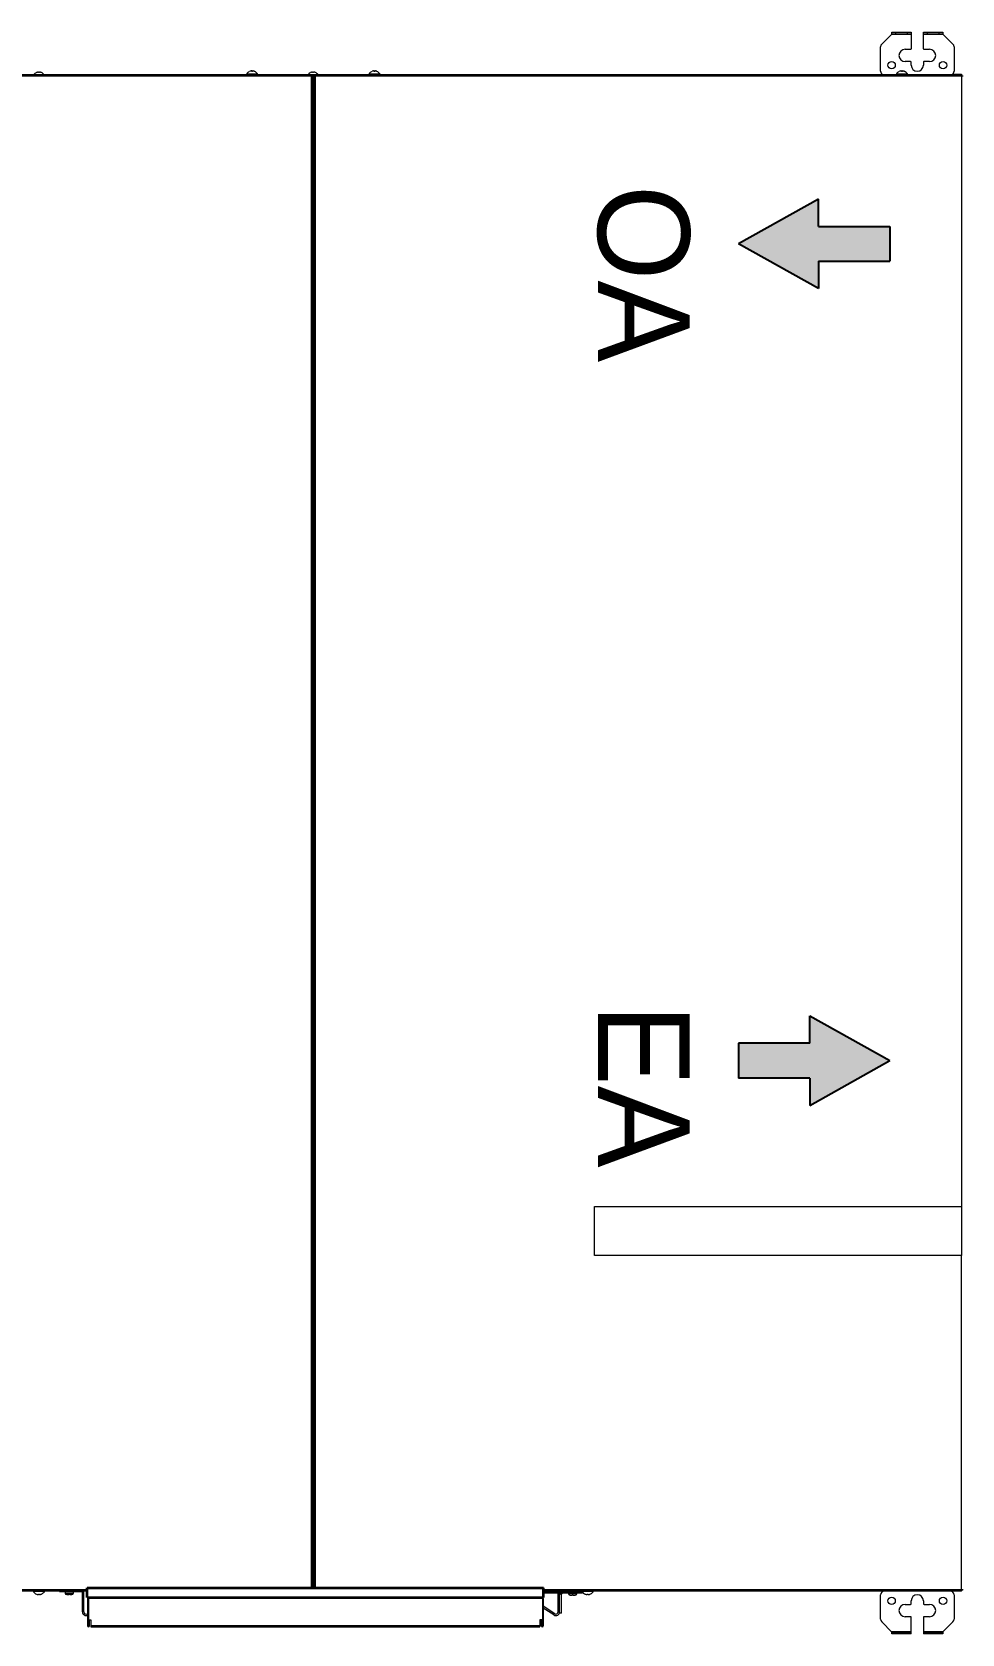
# Model space of a CAD drawing. Header units: millimetres. Extents: x 61566 to 667441, y 0 to 118800.
# Drawn here: x 447034 to 447794, y 59458 to 60768 of the extents above; entities that cross this region are included whole.
import ezdxf

# ---------------------------------------------------------------- set-up
doc = ezdxf.new("R2010")
doc.units = ezdxf.units.MM
doc.header["$LTSCALE"] = 200
doc.layers.add('LG-환기', color=2, linetype='Continuous')
doc.layers.add('환기유니트', color=6, linetype='Continuous')
doc.styles.add('ACISOGDT', font='amgdt.shx')

# ---------------------------------------------------------------- blocks, each defined once
blk = doc.blocks.new('파랑화살표')
at = {"layer": 'LG-환기', "ltscale": 0.5}
blk.add_hatch(color=5, dxfattribs=at).paths.add_polyline_path([(0, -15.8), (0, 15.8), (64.8, 15.8), (64.8, 40.6), (137.3, 0), (64.8, -40.6), (64.8, -15.8)])
at = {"layer": 'LG-환기', "color": 5, "ltscale": 0.5}
for p, q in [((64.8, 40.6), (137.3, 0)), ((64.8, 40.6), (137.3, 0)), ((64.8, 15.8), (64.8, 40.6)), ((64.8, 15.8), (64.8, 40.6)), ((64.8, 15.8), (0, 15.8)), ((64.8, 15.8), (0, 15.8)), ((0, 15.8), (0, -15.8)), ((64.8, -40.6), (137.3, 0)), ((64.8, -40.6), (137.3, 0)), ((64.8, -15.8), (0, -15.8)), ((64.8, -15.8), (0, -15.8)), ((64.8, -15.8), (64.8, -40.6)), ((64.8, -15.8), (64.8, -40.6))]:
    blk.add_line(p, q, dxfattribs=at)
blk = doc.blocks.new('빨간화살표')
at = {"layer": 'LG-환기', "ltscale": 0.5}
blk.add_hatch(color=1, dxfattribs=at).paths.add_polyline_path([(0, -15.8), (0, 15.8), (-64.8, 15.8), (-64.8, 40.6), (-137.3, 0), (-64.8, -40.6), (-64.8, -15.8)])
at = {"layer": 'LG-환기', "color": 1, "ltscale": 0.5}
for p, q in [((-64.8, 40.6), (-137.3, 0)), ((-64.8, 40.6), (-137.3, 0)), ((-64.8, 15.8), (-64.8, 40.6)), ((-64.8, 15.8), (-64.8, 40.6)), ((-64.8, 15.8), (0, 15.8)), ((-64.8, 15.8), (0, 15.8)), ((0, 15.8), (0, -15.8)), ((-64.8, -40.6), (-137.3, 0)), ((-64.8, -40.6), (-137.3, 0)), ((-64.8, -15.8), (-64.8, -40.6)), ((-64.8, -15.8), (-64.8, -40.6)), ((-64.8, -15.8), (0, -15.8)), ((-64.8, -15.8), (0, -15.8))]:
    blk.add_line(p, q, dxfattribs=at)
blk = doc.blocks.new('상업용 프리미엄환기 800~1000CMH')
at = {"layer": 'LG-환기', "color": 0, "linetype": 'Continuous', "lineweight": 18}
for p, q in [((6.2, 1296), (6.2, 1297.6)), ((6.2, 1297.6), (22, 1297.6)), ((9.2, 1297.6), (9.2, 1296)), ((19, 1296), (19, 1297.6)), ((22, 1284), (22, 1297.6)), ((32, 1297.6), (47.8, 1297.6)), ((32, 1297.6), (32, 1284)), ((35, 1297.6), (35, 1296)), ((44.8, 1296), (44.8, 1297.6)), ((47.8, 1297.6), (47.8, 1296)), ((-3, 1265.6), (-3, 1285.5)), ((5.9, 1295.7), (-2.1, 1287.6)), ((5.9, 1295.7), (6.2, 1296)), ((22, 1295.7), (5.9, 1295.7)), ((22, 1296), (6.2, 1296)), ((17, 1283.5), (21.5, 1283.5)), ((47.8, 1296), (32, 1296)), ((48.1, 1295.7), (32, 1295.7)), ((32.5, 1283.5), (37, 1283.5)), ((56.1, 1287.6), (47.8, 1296)), ((57, 1285.5), (57, 1265.6)), ((332.7, 1291), (333.5, 1291)), ((332.7, 1268.6), (332.7, 1291)), ((333.5, 1268.6), (333.5, 1291)), ((333.5, 1291), (333.5, 1286)), ((333.5, 1267.8), (333.5, 1286)), ((333.5, 1286), (335.5, 1286)), ((334.3, 1291), (334.3, 1286)), ((702.5, 1291.8), (335.5, 1291.8)), ((335.5, 1286), (335.5, 1291.8)), ((335.5, 1291), (702.5, 1291)), ((702.5, 1286), (702.5, 1291.8)), ((704.5, 1286), (702.5, 1286)), ((703.7, 1291), (703.7, 1286)), ((705.3, 1291), (704.5, 1291)), ((704.5, 1291), (704.5, 1286)), ((704.5, 1268.6), (704.5, 1291)), ((704.5, 1286), (704.5, 1267.8)), ((705.3, 1268.6), (705.3, 1291)), ((21.5, 1273.5), (17, 1273.5)), ((22, 1270.5), (22, 1273)), ((32, 1273), (32, 1270.5)), ((37, 1273.5), (32.5, 1273.5)), ((317.9, 1280.5), (319.4, 1280.5)), ((317.9, 1280.5), (317.9, 1264.9)), ((319.4, 1280.5), (319.4, 1264.9)), ((320.7, 1279.5), (320.7, 1264.1)), ((323.4, 1281), (332.7, 1275)), ((324.1, 1282), (332.7, 1276.4)), ((333.5, 1275.9), (333.5, 1275.9)), ((333.5, 1274.5), (333.5, 1274.5)), ((704.5, 1281.9), (704.5, 1281.9)), ((704.5, 1280.5), (704.5, 1280.5)), ((705.3, 1281), (705.4, 1281.1)), ((708.2, 1279.6), (708.2, 1262.6)), ((709.4, 1279.6), (709.4, 1262.8)), ((332.5, 1261.3), (-10.4, 1261.3)), ((-9.1, 1262.6), (332.5, 1262.6)), ((-9.1, 1262.6), (-9.1, 988.1)), ((292, 1263), (300.8, 1263)), ((298.4, 1265), (298.3, 1265)), ((317.9, 1264.9), (319.4, 1264.9)), ((319.4, 1268.5), (320.7, 1268.5)), ((333.5, 1268.6), (333.5, 1267.8)), ((333.5, 1268.6), (333.5, 1268.6)), ((333.5, 1268.6), (704.5, 1268.6)), ((704.5, 1268.6), (704.5, 1268.6)), ((704.5, 1268.6), (704.5, 1267.8)), ((705.5, 1262.6), (1034.8, 1262.6)), ((1051.8, 1261.3), (705.5, 1261.3)), ((728.2, 1262.8), (709.4, 1262.8)), ((723.2, 1262.6), (723.2, 1262.8)), ((728.2, 1262.8), (728.2, 1262.6)), ((740.6, 1263), (749.4, 1263)), ((747, 1265), (746.9, 1265)), ((-9.1, 988.1), (290.9, 988.1)), ((-9.1, 948.1), (-9.1, 988.1)), ((290.9, 988.1), (290.9, 948.1)), ((-9.1, 22.5), (-9.1, 948.1)), ((290.9, 948.1), (-9.1, 948.1)), ((1051.8, 23.9), (-10.4, 23.9)), ((1050.5, 22.6), (-9.1, 22.6)), ((-1.7, 22.5), (-9.1, 22.5)), ((-3, 0), (-3, 20)), ((22, 12.6), (22, 15.1)), ((32, 15.1), (32, 12.6)), ((44, 22.1), (35.2, 22.1)), ((37.6, 20.1), (37.7, 20.1)), ((57, 20), (57, 0)), ((475.1, 22.1), (466.3, 22.1)), ((468.7, 20.1), (468.8, 20.1)), ((518.9, 21.1), (519, 21.1)), ((575.1, 22.1), (566.3, 22.1)), ((568.7, 20.1), (568.8, 20.1)), ((743, 21.1), (743.1, 21.1)), ((17, 12.1), (21.5, 12.1)), ((21.5, 2.1), (17, 2.1)), ((22, 1.6), (22, -12)), ((32, -12), (32, 1.6)), ((32.5, 12.1), (37, 12.1)), ((37, 2.1), (32.5, 2.1)), ((6.2, -10.4), (-2.1, -2.1)), ((5.9, -10.1), (22, -10.1)), ((6.2, -10.4), (22, -10.4)), ((6.2, -12), (6.2, -10.4)), ((22, -12), (6.2, -12)), ((9.2, -10.4), (9.2, -12)), ((19, -12), (19, -10.4)), ((32, -10.1), (48.1, -10.1)), ((32, -10.4), (47.8, -10.4)), ((47.8, -12), (32, -12)), ((35, -10.4), (35, -12)), ((44.8, -12), (44.8, -10.4)), ((56.1, -2.1), (47.8, -10.4)), ((47.8, -10.4), (47.8, -12))]:
    blk.add_line(p, q, dxfattribs=at)
at = {"layer": 'LG-환기', "color": 0, "linetype": 'Continuous', "lineweight": 35}
for p, q in [((300.7, 1263.8), (300.7, 1263.2)), ((300.7, 1263.8), (332.5, 1263.8)), ((300.7, 1262.6), (300.7, 1262.6)), ((705.5, 1267.8), (332.5, 1267.8)), ((332.5, 1267.8), (332.5, 1259.8)), ((705.5, 1259.8), (332.5, 1259.8)), ((705.5, 1267.8), (705.5, 1259.8))]:
    blk.add_line(p, q, dxfattribs=at)
at = {"layer": 'LG-환기', "color": 0, "linetype": 'Continuous', "lineweight": 13}
for p, q in [((305.3, 1264.7), (305.2, 1263.8)), ((305.3, 1264.7), (312.1, 1264.7)), ((306.6, 1265.9), (306.6, 1265.9)), ((308.3, 1265.9), (306.7, 1265.9)), ((308.3, 1265.9), (308.3, 1265.9)), ((310.7, 1265.9), (309.1, 1265.9)), ((309.1, 1265.9), (309.1, 1265.9)), ((310.8, 1265.9), (310.8, 1265.9)), ((312.2, 1263.8), (312.1, 1264.7)), ((716.8, 1264.2), (716.7, 1262.8)), ((723.6, 1264.2), (716.8, 1264.2)), ((718.1, 1265.4), (718.1, 1265.4)), ((719.8, 1265.4), (718.2, 1265.4)), ((719.8, 1265.4), (719.8, 1265.4)), ((722.2, 1265.4), (720.6, 1265.4)), ((722.3, 1265.4), (722.3, 1265.4)), ((723.7, 1262.8), (723.6, 1264.2))]:
    blk.add_line(p, q, dxfattribs=at)
at = {"layer": 'LG-환기', "color": 0, "lineweight": 70}
blk.add_line((520.7, 23.9), (520.7, 1259.8), dxfattribs=at)
at = {"layer": 'LG-환기', "color": 0, "linetype": 'Continuous', "lineweight": 18}
for centre in [(6, 1270.5), (48, 1270.5), (6, 15.1), (48, 15.1)]:
    blk.add_circle(centre, 3, dxfattribs=at)
for centre, radius, start, end in [((0, 1285.5), 3, 135, 180), ((17, 1278.5), 5, 90, 270), ((21.5, 1284), 0.5, 270, 0), ((32.5, 1284), 0.5, 180, 270), ((37, 1278.5), 5, 270, 90), ((54, 1285.5), 3, 0, 45), ((333.5, 1291), 0.802, 0, 180), ((333.5, 1291), 0.002, 0, 180), ((704.5, 1291), 0.802, 0, 180), ((704.5, 1291), 0.002, 0, 180), ((21.5, 1273), 0.5, 0, 90), ((27, 1270.5), 5, 180, 0), ((32.5, 1273), 0.5, 90, 180), ((322.4, 1279.5), 3, 57.2, 180), ((322.4, 1279.5), 1.8, 57.2, 180), ((706.4, 1279.6), 3, 0, 111.5062), ((706.4, 1279.6), 1.8, 0, 122.8), ((0, 1265.6), 3, 180, 270), ((54, 1265.6), 3, 270, 0), ((292.2, 1262.9), 0.3, 145.3987, 270), ((296.4, 1260), 5.4, 116.0867, 145.3987), ((296.4, 1260), 5.4, 34.6013, 68.604), ((300.6, 1262.9), 0.3, 270, 34.6013), ((318.7, 1262.5), 2.5, 29.9994, 149.9962), ((333.5, 1268.6), 0.802, 180, 270), ((333.5, 1268.6), 0.002, 180, 270), ((704.5, 1268.6), 0.802, 270, 0), ((704.5, 1268.6), 0.002, 270, 0), ((740.8, 1262.9), 0.3, 145.3987, 270), ((745, 1260), 5.4, 116.0867, 145.3987), ((745, 1260), 5.4, 34.6013, 68.604), ((749.2, 1262.9), 0.3, 270, 34.6013), ((0, 20), 3, 119.9279, 180), ((27, 15.1), 5, 0, 180), ((35.4, 22.3), 0.3, 90, 214.6013), ((39.6, 25.2), 5.4, 214.6013, 248.604), ((39.6, 25.2), 5.4, 296.0867, 325.3987), ((43.8, 22.3), 0.3, 325.3987, 90), ((54, 20), 3, 0, 60.0721), ((466.5, 22.3), 0.3, 90, 214.6013), ((470.7, 25.2), 5.4, 214.6013, 248.604), ((470.7, 25.2), 5.4, 296.0867, 325.3987), ((474.9, 22.3), 0.3, 325.3987, 90), ((520.9, 26.2), 5.4, 221.7551, 248.604), ((520.9, 26.2), 5.4, 296.0867, 318.2452), ((566.5, 22.3), 0.3, 90, 214.6013), ((570.7, 25.2), 5.4, 214.6013, 248.604), ((570.7, 25.2), 5.4, 296.0867, 325.3987), ((574.9, 22.3), 0.3, 325.3987, 90), ((745, 26.2), 5.4, 221.7551, 248.604), ((745, 26.2), 5.4, 296.0867, 318.2452), ((0, 0), 3, 180, 225), ((17, 7.1), 5, 90, 270), ((21.5, 12.6), 0.5, 270, 0), ((21.5, 1.6), 0.5, 0, 90), ((32.5, 12.6), 0.5, 180, 270), ((32.5, 1.6), 0.5, 90, 180), ((37, 7.1), 5, 270, 90), ((54, 0), 3, 315, 0)]:
    blk.add_arc(centre, radius, start, end, dxfattribs=at)
at = {"layer": 'LG-환기', "color": 0, "linetype": 'Continuous', "lineweight": 35}
blk.add_arc((-8.3, 1260.5), 1.3, 127.9798, 142.0199, dxfattribs=at)
at = {"layer": 'LG-환기', "color": 0, "linetype": 'Continuous', "lineweight": 13}
for centre, start, end in [((306.6, 1264.6), 90, 175), ((310.8, 1264.6), 5, 90), ((718.1, 1264.1), 90, 175), ((722.3, 1264.1), 5, 90)]:
    blk.add_arc(centre, 1.3, start, end, dxfattribs=at)
at = {"layer": 'LG-환기', "color": 0, "linetype": 'Continuous', "lineweight": 18}
for points, knots in [([(295.7, 1265.3), (295.6, 1265.3), (295.5, 1265.3), (295.3, 1265.2), (295.3, 1265.2), (295.1, 1265.2), (295.1, 1265.2), (295, 1265.2), (294.9, 1265.1), (294.8, 1265.1), (294.7, 1265.1), (294.5, 1265), (294.4, 1265)], [0, 0, 0, 0, 0.25, 0.25, 0.375, 0.375, 0.5, 0.5, 0.625, 0.625, 0.75, 1, 1, 1, 1]), ([(296, 1265.3), (296, 1265.3), (296, 1265.3), (296, 1265.3), (296, 1265.3), (296, 1265.3), (296, 1265.3), (296, 1265.3), (296, 1265.3), (295.9, 1265.3), (295.9, 1265.3), (295.9, 1265.3), (295.9, 1265.3), (295.9, 1265.3), (295.9, 1265.3), (295.9, 1265.3), (295.9, 1265.3), (295.8, 1265.3), (295.8, 1265.3), (295.8, 1265.3), (295.8, 1265.3), (295.8, 1265.3), (295.7, 1265.3), (295.7, 1265.3), (295.7, 1265.3)], [0, 0, 0, 0, 0.125, 0.125, 0.1875, 0.1875, 0.25, 0.25, 0.375, 0.375, 0.4375, 0.4375, 0.5, 0.5, 0.625, 0.625, 0.6875, 0.6875, 0.75, 0.8125, 0.8125, 0.875, 0.875, 1, 1, 1, 1]), ([(296, 1265), (296, 1265), (296, 1265.1), (296, 1265.2), (296, 1265.2), (296, 1265.2), (296, 1265.2), (296, 1265.3), (296, 1265.3), (296, 1265.3)], [0, 0, 0, 0, 0.5, 0.5, 0.625, 0.625, 0.75, 0.75, 1, 1, 1, 1]), ([(296.8, 1265.3), (296.8, 1265.3), (296.8, 1265.2), (296.8, 1265.1), (296.8, 1265.1), (296.8, 1265.1), (296.8, 1265), (296.8, 1265), (296.8, 1265), (296.8, 1265)], [0, 0, 0, 0, 0.5, 0.5, 0.75, 0.75, 0.875, 0.875, 1, 1, 1, 1]), ([(297.1, 1265.3), (297.1, 1265.3), (297.1, 1265.3), (297, 1265.3), (297, 1265.3), (297, 1265.3), (297, 1265.3), (297, 1265.3), (297, 1265.3), (296.9, 1265.3), (296.9, 1265.3), (296.9, 1265.3), (296.9, 1265.3), (296.9, 1265.3), (296.9, 1265.3), (296.8, 1265.3), (296.8, 1265.3), (296.8, 1265.3), (296.8, 1265.3), (296.8, 1265.3), (296.8, 1265.3), (296.8, 1265.3), (296.8, 1265.3), (296.8, 1265.3), (296.8, 1265.3)], [0, 0, 0, 0, 0.125, 0.125, 0.1875, 0.1875, 0.25, 0.25, 0.375, 0.375, 0.4375, 0.4375, 0.5, 0.5, 0.625, 0.625, 0.6875, 0.6875, 0.75, 0.8125, 0.8125, 0.875, 0.875, 1, 1, 1, 1]), ([(298.3, 1265), (298.2, 1265), (298.1, 1265.1), (298, 1265.1), (297.9, 1265.1), (297.8, 1265.2), (297.8, 1265.2), (297.5, 1265.2), (297.3, 1265.3), (297.1, 1265.3)], [0, 0, 0, 0, 0.25, 0.25, 0.375, 0.375, 0.5, 0.5, 1, 1, 1, 1]), ([(744.3, 1265.3), (744.2, 1265.3), (744.1, 1265.3), (743.9, 1265.2), (743.9, 1265.2), (743.7, 1265.2), (743.7, 1265.2), (743.6, 1265.2), (743.5, 1265.1), (743.4, 1265.1), (743.3, 1265.1), (743.1, 1265), (743, 1265)], [0, 0, 0, 0, 0.25, 0.25, 0.375, 0.375, 0.5, 0.5, 0.625, 0.625, 0.75, 1, 1, 1, 1]), ([(744.6, 1265.3), (744.6, 1265.3), (744.6, 1265.3), (744.6, 1265.3), (744.6, 1265.3), (744.6, 1265.3), (744.6, 1265.3), (744.6, 1265.3), (744.6, 1265.3), (744.5, 1265.3), (744.5, 1265.3), (744.5, 1265.3), (744.5, 1265.3), (744.5, 1265.3), (744.5, 1265.3), (744.5, 1265.3), (744.4, 1265.3), (744.4, 1265.3), (744.4, 1265.3), (744.4, 1265.3), (744.4, 1265.3), (744.4, 1265.3), (744.3, 1265.3), (744.3, 1265.3), (744.3, 1265.3)], [0, 0, 0, 0, 0.125, 0.125, 0.1875, 0.1875, 0.25, 0.25, 0.375, 0.375, 0.4375, 0.4375, 0.5, 0.5, 0.625, 0.625, 0.6875, 0.6875, 0.75, 0.8125, 0.8125, 0.875, 0.875, 1, 1, 1, 1]), ([(744.6, 1265), (744.6, 1265), (744.6, 1265.1), (744.6, 1265.2), (744.6, 1265.2), (744.6, 1265.2), (744.6, 1265.2), (744.6, 1265.3), (744.6, 1265.3), (744.6, 1265.3)], [0, 0, 0, 0, 0.5, 0.5, 0.625, 0.625, 0.75, 0.75, 1, 1, 1, 1]), ([(745.4, 1265.3), (745.4, 1265.3), (745.4, 1265.2), (745.4, 1265.1), (745.4, 1265.1), (745.4, 1265.1), (745.4, 1265), (745.4, 1265), (745.4, 1265), (745.4, 1265)], [0, 0, 0, 0, 0.5, 0.5, 0.75, 0.75, 0.875, 0.875, 1, 1, 1, 1]), ([(745.7, 1265.3), (745.7, 1265.3), (745.7, 1265.3), (745.6, 1265.3), (745.6, 1265.3), (745.6, 1265.3), (745.6, 1265.3), (745.6, 1265.3), (745.5, 1265.3), (745.5, 1265.3), (745.5, 1265.3), (745.5, 1265.3), (745.5, 1265.3), (745.5, 1265.3), (745.5, 1265.3), (745.4, 1265.3), (745.4, 1265.3), (745.4, 1265.3), (745.4, 1265.3), (745.4, 1265.3), (745.4, 1265.3), (745.4, 1265.3), (745.4, 1265.3), (745.4, 1265.3), (745.4, 1265.3)], [0, 0, 0, 0, 0.125, 0.125, 0.1875, 0.1875, 0.25, 0.25, 0.375, 0.375, 0.4375, 0.4375, 0.5, 0.5, 0.625, 0.625, 0.6875, 0.6875, 0.75, 0.8125, 0.8125, 0.875, 0.875, 1, 1, 1, 1]), ([(746.9, 1265), (746.8, 1265), (746.7, 1265.1), (746.6, 1265.1), (746.5, 1265.1), (746.4, 1265.2), (746.4, 1265.2), (746.1, 1265.2), (745.9, 1265.3), (745.7, 1265.3)], [0, 0, 0, 0, 0.25, 0.25, 0.375, 0.375, 0.5, 0.5, 1, 1, 1, 1]), ([(37.7, 20.1), (37.8, 20.1), (37.9, 20.1), (38, 20), (38.1, 20), (38.2, 20), (38.2, 19.9), (38.5, 19.9), (38.7, 19.8), (38.9, 19.8)], [0, 0, 0, 0, 0.25, 0.25, 0.375, 0.375, 0.5, 0.5, 1, 1, 1, 1]), ([(38.9, 19.8), (38.9, 19.8), (38.9, 19.8), (39, 19.8), (39, 19.8), (39, 19.8), (39, 19.8), (39, 19.8), (39, 19.8), (39.1, 19.8), (39.1, 19.8), (39.1, 19.8), (39.1, 19.8), (39.1, 19.8), (39.1, 19.8), (39.2, 19.8), (39.2, 19.8), (39.2, 19.8), (39.2, 19.8), (39.2, 19.8), (39.2, 19.8), (39.2, 19.8), (39.2, 19.8), (39.2, 19.8), (39.2, 19.8)], [0, 0, 0, 0, 0.125, 0.125, 0.1875, 0.1875, 0.25, 0.25, 0.375, 0.375, 0.4375, 0.4375, 0.5, 0.5, 0.625, 0.625, 0.6875, 0.6875, 0.75, 0.8125, 0.8125, 0.875, 0.875, 1, 1, 1, 1]), ([(39.2, 19.8), (39.2, 19.8), (39.2, 19.9), (39.2, 20), (39.2, 20), (39.2, 20.1), (39.2, 20.1), (39.2, 20.1), (39.2, 20.1), (39.2, 20.2)], [0, 0, 0, 0, 0.5, 0.5, 0.75, 0.75, 0.875, 0.875, 1, 1, 1, 1]), ([(40, 20.2), (40, 20.1), (40, 20), (40, 19.9), (40, 19.9), (40, 19.9), (40, 19.9), (40, 19.8), (40, 19.8), (40, 19.8)], [0, 0, 0, 0, 0.5, 0.5, 0.625, 0.625, 0.75, 0.75, 1, 1, 1, 1]), ([(40, 19.8), (40, 19.8), (40, 19.8), (40, 19.8), (40, 19.8), (40, 19.8), (40, 19.8), (40, 19.8), (40, 19.8), (40.1, 19.8), (40.1, 19.8), (40.1, 19.8), (40.1, 19.8), (40.1, 19.8), (40.1, 19.8), (40.1, 19.8), (40.1, 19.8), (40.2, 19.8), (40.2, 19.8), (40.2, 19.8), (40.2, 19.8), (40.2, 19.8), (40.3, 19.8), (40.3, 19.8), (40.3, 19.8)], [0, 0, 0, 0, 0.125, 0.125, 0.1875, 0.1875, 0.25, 0.25, 0.375, 0.375, 0.4375, 0.4375, 0.5, 0.5, 0.625, 0.625, 0.6875, 0.6875, 0.75, 0.8125, 0.8125, 0.875, 0.875, 1, 1, 1, 1]), ([(40.3, 19.8), (40.4, 19.8), (40.5, 19.8), (40.7, 19.9), (40.7, 19.9), (40.9, 19.9), (40.9, 19.9), (41, 20), (41.1, 20), (41.2, 20), (41.3, 20.1), (41.5, 20.1), (41.6, 20.2)], [0, 0, 0, 0, 0.25, 0.25, 0.375, 0.375, 0.5, 0.5, 0.625, 0.625, 0.75, 1, 1, 1, 1]), ([(468.8, 20.1), (468.9, 20.1), (469, 20.1), (469.1, 20), (469.2, 20), (469.3, 20), (469.3, 19.9), (469.6, 19.9), (469.8, 19.8), (470, 19.8)], [0, 0, 0, 0, 0.25, 0.25, 0.375, 0.375, 0.5, 0.5, 1, 1, 1, 1]), ([(470, 19.8), (470, 19.8), (470, 19.8), (470.1, 19.8), (470.1, 19.8), (470.1, 19.8), (470.1, 19.8), (470.1, 19.8), (470.1, 19.8), (470.2, 19.8), (470.2, 19.8), (470.2, 19.8), (470.2, 19.8), (470.2, 19.8), (470.2, 19.8), (470.3, 19.8), (470.3, 19.8), (470.3, 19.8), (470.3, 19.8), (470.3, 19.8), (470.3, 19.8), (470.3, 19.8), (470.3, 19.8), (470.3, 19.8), (470.3, 19.8)], [0, 0, 0, 0, 0.125, 0.125, 0.1875, 0.1875, 0.25, 0.25, 0.375, 0.375, 0.4375, 0.4375, 0.5, 0.5, 0.625, 0.625, 0.6875, 0.6875, 0.75, 0.8125, 0.8125, 0.875, 0.875, 1, 1, 1, 1]), ([(470.3, 19.8), (470.3, 19.8), (470.3, 19.9), (470.3, 20), (470.3, 20), (470.3, 20.1), (470.3, 20.1), (470.3, 20.1), (470.3, 20.1), (470.3, 20.2)], [0, 0, 0, 0, 0.5, 0.5, 0.75, 0.75, 0.875, 0.875, 1, 1, 1, 1]), ([(471.1, 20.2), (471.1, 20.1), (471.1, 20), (471.1, 19.9), (471.1, 19.9), (471.1, 19.9), (471.1, 19.9), (471.1, 19.8), (471.1, 19.8), (471.1, 19.8)], [0, 0, 0, 0, 0.5, 0.5, 0.625, 0.625, 0.75, 0.75, 1, 1, 1, 1]), ([(471.1, 19.8), (471.1, 19.8), (471.1, 19.8), (471.1, 19.8), (471.1, 19.8), (471.1, 19.8), (471.1, 19.8), (471.1, 19.8), (471.1, 19.8), (471.2, 19.8), (471.2, 19.8), (471.2, 19.8), (471.2, 19.8), (471.2, 19.8), (471.2, 19.8), (471.2, 19.8), (471.2, 19.8), (471.3, 19.8), (471.3, 19.8), (471.3, 19.8), (471.3, 19.8), (471.3, 19.8), (471.4, 19.8), (471.4, 19.8), (471.4, 19.8)], [0, 0, 0, 0, 0.125, 0.125, 0.1875, 0.1875, 0.25, 0.25, 0.375, 0.375, 0.4375, 0.4375, 0.5, 0.5, 0.625, 0.625, 0.6875, 0.6875, 0.75, 0.8125, 0.8125, 0.875, 0.875, 1, 1, 1, 1]), ([(471.4, 19.8), (471.5, 19.8), (471.6, 19.8), (471.8, 19.9), (471.8, 19.9), (472, 19.9), (472, 19.9), (472.1, 20), (472.2, 20), (472.3, 20), (472.4, 20.1), (472.6, 20.1), (472.7, 20.2)], [0, 0, 0, 0, 0.25, 0.25, 0.375, 0.375, 0.5, 0.5, 0.625, 0.625, 0.75, 1, 1, 1, 1]), ([(519, 21.1), (519.1, 21.1), (519.2, 21.1), (519.3, 21), (519.4, 21), (519.5, 21), (519.5, 20.9), (519.8, 20.9), (520, 20.8), (520.2, 20.8)], [0, 0, 0, 0, 0.25, 0.25, 0.375, 0.375, 0.5, 0.5, 1, 1, 1, 1]), ([(520.2, 20.8), (520.2, 20.8), (520.2, 20.8), (520.3, 20.8), (520.3, 20.8), (520.3, 20.8), (520.3, 20.8), (520.3, 20.8), (520.3, 20.8), (520.4, 20.8), (520.4, 20.8), (520.4, 20.8), (520.4, 20.8), (520.4, 20.8), (520.4, 20.8), (520.5, 20.8), (520.5, 20.8), (520.5, 20.8), (520.5, 20.8), (520.5, 20.8), (520.5, 20.8), (520.5, 20.8), (520.5, 20.8), (520.5, 20.8), (520.5, 20.8)], [0, 0, 0, 0, 0.125, 0.125, 0.1875, 0.1875, 0.25, 0.25, 0.375, 0.375, 0.4375, 0.4375, 0.5, 0.5, 0.625, 0.625, 0.6875, 0.6875, 0.75, 0.8125, 0.8125, 0.875, 0.875, 1, 1, 1, 1]), ([(520.5, 20.8), (520.5, 20.8), (520.5, 20.9), (520.5, 21), (520.5, 21), (520.5, 21.1), (520.5, 21.1), (520.5, 21.1), (520.5, 21.1), (520.5, 21.2)], [0, 0, 0, 0, 0.5, 0.5, 0.75, 0.75, 0.875, 0.875, 1, 1, 1, 1]), ([(521.3, 21.2), (521.3, 21.1), (521.3, 21), (521.3, 20.9), (521.3, 20.9), (521.3, 20.9), (521.3, 20.9), (521.3, 20.8), (521.3, 20.8), (521.3, 20.8)], [0, 0, 0, 0, 0.5, 0.5, 0.625, 0.625, 0.75, 0.75, 1, 1, 1, 1]), ([(521.3, 20.8), (521.3, 20.8), (521.3, 20.8), (521.3, 20.8), (521.3, 20.8), (521.3, 20.8), (521.3, 20.8), (521.3, 20.8), (521.3, 20.8), (521.4, 20.8), (521.4, 20.8), (521.4, 20.8), (521.4, 20.8), (521.4, 20.8), (521.4, 20.8), (521.4, 20.8), (521.4, 20.8), (521.5, 20.8), (521.5, 20.8), (521.5, 20.8), (521.5, 20.8), (521.5, 20.8), (521.6, 20.8), (521.6, 20.8), (521.6, 20.8)], [0, 0, 0, 0, 0.125, 0.125, 0.1875, 0.1875, 0.25, 0.25, 0.375, 0.375, 0.4375, 0.4375, 0.5, 0.5, 0.625, 0.625, 0.6875, 0.6875, 0.75, 0.8125, 0.8125, 0.875, 0.875, 1, 1, 1, 1]), ([(521.6, 20.8), (521.7, 20.8), (521.8, 20.8), (522, 20.9), (522, 20.9), (522.2, 20.9), (522.2, 20.9), (522.3, 21), (522.4, 21), (522.5, 21), (522.6, 21.1), (522.8, 21.1), (522.9, 21.2)], [0, 0, 0, 0, 0.25, 0.25, 0.375, 0.375, 0.5, 0.5, 0.625, 0.625, 0.75, 1, 1, 1, 1]), ([(568.8, 20.1), (568.9, 20.1), (569, 20.1), (569.1, 20), (569.2, 20), (569.3, 20), (569.3, 19.9), (569.6, 19.9), (569.8, 19.8), (570, 19.8)], [0, 0, 0, 0, 0.25, 0.25, 0.375, 0.375, 0.5, 0.5, 1, 1, 1, 1]), ([(570, 19.8), (570, 19.8), (570, 19.8), (570.1, 19.8), (570.1, 19.8), (570.1, 19.8), (570.1, 19.8), (570.1, 19.8), (570.1, 19.8), (570.2, 19.8), (570.2, 19.8), (570.2, 19.8), (570.2, 19.8), (570.2, 19.8), (570.2, 19.8), (570.3, 19.8), (570.3, 19.8), (570.3, 19.8), (570.3, 19.8), (570.3, 19.8), (570.3, 19.8), (570.3, 19.8), (570.3, 19.8), (570.3, 19.8), (570.3, 19.8)], [0, 0, 0, 0, 0.125, 0.125, 0.1875, 0.1875, 0.25, 0.25, 0.375, 0.375, 0.4375, 0.4375, 0.5, 0.5, 0.625, 0.625, 0.6875, 0.6875, 0.75, 0.8125, 0.8125, 0.875, 0.875, 1, 1, 1, 1]), ([(570.3, 19.8), (570.3, 19.8), (570.3, 19.9), (570.3, 20), (570.3, 20), (570.3, 20.1), (570.3, 20.1), (570.3, 20.1), (570.3, 20.1), (570.3, 20.2)], [0, 0, 0, 0, 0.5, 0.5, 0.75, 0.75, 0.875, 0.875, 1, 1, 1, 1]), ([(571.1, 20.2), (571.1, 20.1), (571.1, 20), (571.1, 19.9), (571.1, 19.9), (571.1, 19.9), (571.1, 19.9), (571.1, 19.8), (571.1, 19.8), (571.1, 19.8)], [0, 0, 0, 0, 0.5, 0.5, 0.625, 0.625, 0.75, 0.75, 1, 1, 1, 1]), ([(571.1, 19.8), (571.1, 19.8), (571.1, 19.8), (571.1, 19.8), (571.1, 19.8), (571.1, 19.8), (571.1, 19.8), (571.1, 19.8), (571.1, 19.8), (571.2, 19.8), (571.2, 19.8), (571.2, 19.8), (571.2, 19.8), (571.2, 19.8), (571.2, 19.8), (571.2, 19.8), (571.2, 19.8), (571.3, 19.8), (571.3, 19.8), (571.3, 19.8), (571.3, 19.8), (571.3, 19.8), (571.4, 19.8), (571.4, 19.8), (571.4, 19.8)], [0, 0, 0, 0, 0.125, 0.125, 0.1875, 0.1875, 0.25, 0.25, 0.375, 0.375, 0.4375, 0.4375, 0.5, 0.5, 0.625, 0.625, 0.6875, 0.6875, 0.75, 0.8125, 0.8125, 0.875, 0.875, 1, 1, 1, 1]), ([(571.4, 19.8), (571.5, 19.8), (571.6, 19.8), (571.8, 19.9), (571.8, 19.9), (572, 19.9), (572, 19.9), (572.1, 20), (572.2, 20), (572.3, 20), (572.4, 20.1), (572.6, 20.1), (572.7, 20.2)], [0, 0, 0, 0, 0.25, 0.25, 0.375, 0.375, 0.5, 0.5, 0.625, 0.625, 0.75, 1, 1, 1, 1]), ([(743.1, 21.1), (743.2, 21.1), (743.3, 21.1), (743.4, 21), (743.5, 21), (743.6, 21), (743.6, 20.9), (743.9, 20.9), (744.1, 20.8), (744.3, 20.8)], [0, 0, 0, 0, 0.25, 0.25, 0.375, 0.375, 0.5, 0.5, 1, 1, 1, 1]), ([(744.3, 20.8), (744.3, 20.8), (744.3, 20.8), (744.4, 20.8), (744.4, 20.8), (744.4, 20.8), (744.4, 20.8), (744.4, 20.8), (744.4, 20.8), (744.5, 20.8), (744.5, 20.8), (744.5, 20.8), (744.5, 20.8), (744.5, 20.8), (744.5, 20.8), (744.6, 20.8), (744.6, 20.8), (744.6, 20.8), (744.6, 20.8), (744.6, 20.8), (744.6, 20.8), (744.6, 20.8), (744.6, 20.8), (744.6, 20.8), (744.6, 20.8)], [0, 0, 0, 0, 0.125, 0.125, 0.1875, 0.1875, 0.25, 0.25, 0.375, 0.375, 0.4375, 0.4375, 0.5, 0.5, 0.625, 0.625, 0.6875, 0.6875, 0.75, 0.8125, 0.8125, 0.875, 0.875, 1, 1, 1, 1]), ([(744.6, 20.8), (744.6, 20.8), (744.6, 20.9), (744.6, 21), (744.6, 21), (744.6, 21.1), (744.6, 21.1), (744.6, 21.1), (744.6, 21.1), (744.6, 21.2)], [0, 0, 0, 0, 0.5, 0.5, 0.75, 0.75, 0.875, 0.875, 1, 1, 1, 1]), ([(745.4, 21.2), (745.4, 21.1), (745.4, 21), (745.4, 20.9), (745.4, 20.9), (745.4, 20.9), (745.4, 20.9), (745.4, 20.8), (745.4, 20.8), (745.4, 20.8)], [0, 0, 0, 0, 0.5, 0.5, 0.625, 0.625, 0.75, 0.75, 1, 1, 1, 1]), ([(745.4, 20.8), (745.4, 20.8), (745.4, 20.8), (745.4, 20.8), (745.4, 20.8), (745.4, 20.8), (745.4, 20.8), (745.4, 20.8), (745.4, 20.8), (745.5, 20.8), (745.5, 20.8), (745.5, 20.8), (745.5, 20.8), (745.5, 20.8), (745.5, 20.8), (745.5, 20.8), (745.5, 20.8), (745.6, 20.8), (745.6, 20.8), (745.6, 20.8), (745.6, 20.8), (745.6, 20.8), (745.7, 20.8), (745.7, 20.8), (745.7, 20.8)], [0, 0, 0, 0, 0.125, 0.125, 0.1875, 0.1875, 0.25, 0.25, 0.375, 0.375, 0.4375, 0.4375, 0.5, 0.5, 0.625, 0.625, 0.6875, 0.6875, 0.75, 0.8125, 0.8125, 0.875, 0.875, 1, 1, 1, 1]), ([(745.7, 20.8), (745.8, 20.8), (745.9, 20.8), (746.1, 20.9), (746.1, 20.9), (746.3, 20.9), (746.3, 20.9), (746.4, 21), (746.5, 21), (746.6, 21), (746.7, 21.1), (746.9, 21.1), (747, 21.2)], [0, 0, 0, 0, 0.25, 0.25, 0.375, 0.375, 0.5, 0.5, 0.625, 0.625, 0.75, 1, 1, 1, 1])]:
    blk.add_open_spline(points, degree=3, knots=knots, dxfattribs=at)
for points in [[(294.4, 1265), (294.4, 1265), (294.4, 1265), (294.4, 1265)], [(296.8, 1265), (296.5, 1265), (296.3, 1265), (296, 1265)], [(743, 1265), (743, 1265), (743, 1265), (743, 1265)], [(745.4, 1265), (745.1, 1265), (744.9, 1265), (744.6, 1265)], [(39.2, 20.2), (39.5, 20.1), (39.7, 20.1), (40, 20.2)], [(41.6, 20.2), (41.6, 20.1), (41.6, 20.1), (41.6, 20.2)], [(470.3, 20.2), (470.6, 20.1), (470.8, 20.1), (471.1, 20.2)], [(472.7, 20.2), (472.7, 20.1), (472.7, 20.1), (472.7, 20.2)], [(520.5, 21.2), (520.8, 21.1), (521, 21.1), (521.3, 21.2)], [(522.9, 21.2), (522.9, 21.1), (522.9, 21.1), (522.9, 21.2)], [(570.3, 20.2), (570.6, 20.1), (570.8, 20.1), (571.1, 20.2)], [(572.7, 20.2), (572.7, 20.1), (572.7, 20.1), (572.7, 20.2)], [(744.6, 21.2), (744.9, 21.1), (745.1, 21.1), (745.4, 21.2)], [(747, 21.2), (747, 21.1), (747, 21.1), (747, 21.2)]]:
    blk.add_open_spline(points, degree=3, dxfattribs=at)
at = {"layer": 'LG-환기', "color": 0, "linetype": 'Continuous', "lineweight": 13}
for points in [[(306.6, 1265.9), (306.6, 1265.9), (306.6, 1265.9), (306.6, 1265.9), (306.7, 1265.9)], [(310.7, 1265.9), (310.8, 1265.9), (310.8, 1265.9), (310.8, 1265.9), (310.8, 1265.9)], [(722.2, 1265.4), (722.3, 1265.4), (722.3, 1265.4), (722.3, 1265.4), (722.3, 1265.4)]]:
    blk.add_open_spline(points, degree=3, dxfattribs=at)
for points, knots in [([(308.3, 1265.9), (308.4, 1265.9), (308.4, 1265.9), (308.5, 1265.9), (308.6, 1265.9), (308.6, 1265.9), (308.7, 1265.9), (308.7, 1265.9), (308.7, 1265.9), (308.8, 1265.9), (308.8, 1265.9), (309, 1265.9), (309, 1265.9), (309.1, 1265.9)], [0, 0, 0, 0, 0.25, 0.25, 0.375, 0.4375, 0.46875, 0.46875, 0.5, 0.5, 0.75, 0.75, 1, 1, 1, 1]), ([(718.1, 1265.4), (718.1, 1265.4), (718.1, 1265.4), (718.1, 1265.4), (718.1, 1265.4), (718.2, 1265.4)], [0, 0, 0, 0, 0.5, 0.5, 1, 1, 1, 1]), ([(719.8, 1265.4), (719.9, 1265.4), (719.9, 1265.4), (720, 1265.4), (720.1, 1265.4), (720.1, 1265.4), (720.2, 1265.4), (720.2, 1265.4), (720.2, 1265.4), (720.3, 1265.4), (720.3, 1265.4), (720.5, 1265.4), (720.5, 1265.4), (720.6, 1265.4)], [0, 0, 0, 0, 0.25, 0.25, 0.375, 0.4375, 0.46875, 0.46875, 0.5, 0.5, 0.75, 0.75, 1, 1, 1, 1]), ([(720.6, 1265.4), (720.6, 1265.4), (720.6, 1265.4), (720.6, 1265.4), (720.6, 1265.4), (720.6, 1265.4)], [0, 0, 0, 0, 0.5, 0.5, 1, 1, 1, 1])]:
    blk.add_open_spline(points, degree=3, knots=knots, dxfattribs=at)
at = {"layer": 'LG-환기', "linetype": 'Continuous', "extrusion": (0, 0, -1), "xscale": 0.8999999999998626, "yscale": 0.8999999999998626, "zscale": -0.8999999999998626, "rotation": 180}
for name, p in [('빨간화살표', (-173.1, 828.9)), ('파랑화살표', (-49.5, 161.1))]:
    blk.add_blockref(name, p, dxfattribs=at)
at = {"layer": 'LG-환기', "color": 0, "linetype": 'Continuous', "lineweight": 18, "char_height": 75, "width": 117.002, "attachment_point": 1, "rotation": 90, "style": 'ACISOGDT'}
for s, insert in [('EA', (213.1, 782.5)), ('OA', (213.1, 113))]:
    blk.add_mtext(s, dxfattribs=dict(at, insert=insert))

msp = doc.modelspace()

# ---------------------------------------------------------------- block references
at = {"layer": '환기유니트', "rotation": 180}
msp.add_blockref('상업용 프리미엄환기 800~1000CMH', (447784.6, 60756), dxfattribs=at)

doc.saveas('drawing.dxf')
